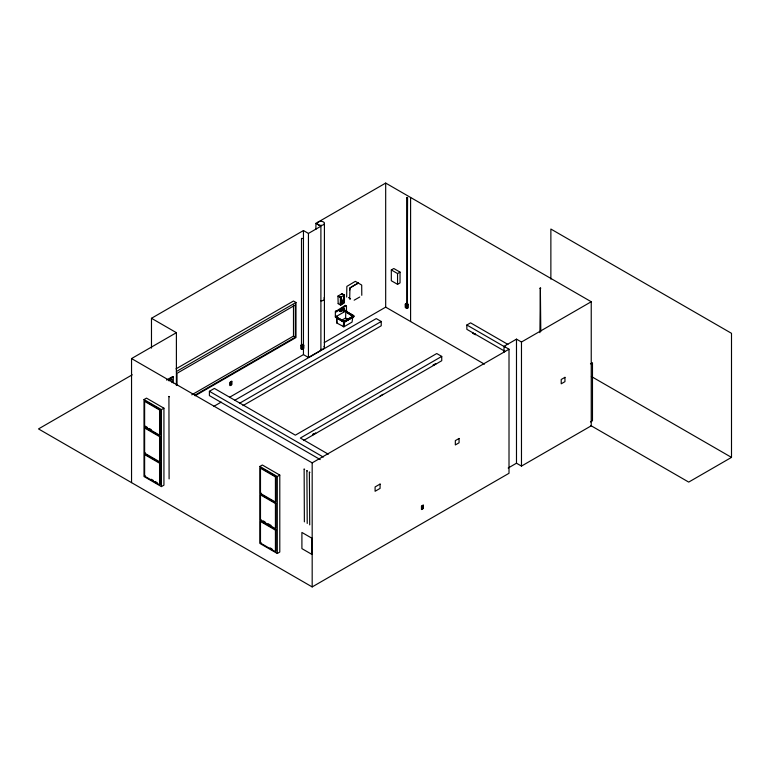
<?xml version="1.0" encoding="UTF-8"?>
<svg xmlns="http://www.w3.org/2000/svg" width="770" height="770" viewBox="0 0 770 770"><rect width="100%" height="100%" fill="white"/><g stroke="black" fill="none" stroke-linecap="round" stroke-linejoin="round"><path stroke-width="1.16" d="M361.784 295.314L361.708 285.073L355.326 281.348L346.847 286.401L346.654 297.037M344.132 295.199C344.902 300.079 340.658 305.834 340.686 297.162M343.786 297.875L343.074 300.464L344.363 295.112M343.786 297.201L343.978 295.285M341.197 304.728L341.197 304.593A1.704 0.963 -58.3 0 1 342.448 302.61A1.704 0.963 -58.3 0 1 343.622 303.207L343.333 303.524A30.656 17.806 -59.7 0 1 341.485 304.574L340.407 305.007L340.292 303.024A18.826 10.934 -59.7 0 0 344.373 300.695L344.45 300.781A18.826 10.934 -59.7 0 1 340.369 303.111L340.292 303.024M341.726 320.243L345.595 318.01L345.826 310.974L346.567 312.264M230.528 383.287L230.586 382.806M230.673 384.413L230.586 383.903M230.663 384.336L230.808 383.835M231.087 383.778L230.962 384.471L230.692 383.826L231.385 383.624L231.298 384.355L230.519 383.961L231.192 382.392M303.255 347.482L302.774 348.194M422.075 506.535C421.652 507.315 422.461 506.487 421.989 508.383M422.72 506.641L422.48 507.103M422.73 507.661L421.96 508.335L422.72 507.584M406.271 306.008L405.848 305.276M406.425 306.604L406.262 307.49L405.848 306.373M343.314 326.778L343.718 321.196L337.385 317.558L336.644 316.278L336.865 323.053L343.959 326.778L352.063 322.091L352.872 316.326L343.699 321.206M348.473 297.576L350.494 298.75L349.686 298.789L349.946 288.067L349.744 288.558M349.686 290.04L349.821 288.538M230.663 382.651L231.173 383.961M302.937 347.068L302.793 347.357M302.937 348.165L302.6 348.011M422.528 508.133L421.844 508.287M422.383 506.275C423.182 508.171 421.604 506.881 422.557 506.554M422.22 508.142L422.518 507.372M422.258 507.209L422.191 506.381L422.711 506.785M422.47 508.248L421.96 507.873M406.502 307.346C404.635 306.653 407.465 305.565 405.771 307.211M406.56 306.797L405.78 306.402L405.915 307.211M406.088 305.844L406.146 305.44M230.808 382.738L230.779 383.527L231.269 382.478M302.658 346.866L303.188 346.644L302.62 346.962L303.188 347.559M303.255 347.761L302.629 348.377M405.79 305.382C406.454 307.384 406.348 303.9 405.771 306.114M168.851 396.425L169.448 396.771M301.494 238.488L302.369 238.488L301.494 238.488L301.494 345.027L302.369 345.027L301.494 345.027M306.816 470.605L307.413 470.951M406.695 197.592L407.561 197.524L407.118 304.323L406.675 197.524L407.561 197.524M406.675 304.063L407.561 304.063M475.234 334.007L474.849 333.805M539.914 332.659L540.357 287.951L540.8 331.456M540.8 288.201L539.914 288.201M340.369 303.111L340.398 297.441L343.901 295.247M302.629 347.568L302.677 348.348M302.851 347.915L303.418 346.442M422.489 507.911L422.412 507.266M406.56 306.604L406.088 306.951M343.584 308.683L343.478 309.107M342.332 321.157L343.362 321.311M302.928 346.991L302.485 346.442L303.13 346.182L302.658 346.539L303.284 347.376M302.995 347.308L303.111 348.156M230.692 382.728C232.194 381.833 229.691 383.2 231.144 383.162M302.629 346.462L302.514 347.164M303.168 346.923L303.168 346.202M421.989 506.689L422.711 506.419M341.668 301.176L342.313 301.378L342.997 300.416M335.354 311.677L345.306 305.334L346.471 306.008L346.471 310.608L347.212 311.889L353.796 315.69L353.796 316.672L344.816 321.86L343.333 321.86L335.354 317.25L335.354 311.677L336.009 312.052L345.961 305.719M422.422 508.075L421.922 507.546L422.383 507.69M422.595 507.151L422.008 506.776M304.063 469.017L304.67 469.363M309.309 472.039L309.906 472.385M350.052 288.019L350.148 287.807A97.463 56.268 -60 0 1 358.291 283.1L358.425 283.11M350.109 287.942L350.167 287.884A97.116 56.075 -60 0 1 358.271 283.206L358.387 283.206M343.545 311.032L344.161 311.032L343.545 311.513M313.409 433.972L312.986 433.972M231.01 384.182L231.192 383.489M433.905 364.585L433.337 364.566M343.641 303.332L344.45 302.62L344.373 300.695M359.734 297.018L354.152 300.194M151.478 348.117L151.478 318.289L303.457 230.548L308.443 233.426L320.897 226.226L320.897 350.302L308.443 357.492L303.457 354.614L229.547 397.281M315.921 229.316L315.921 223.348L385.683 183.077L591.235 301.744L591.235 425.82L521.473 466.091L516.487 463.213L508.181 468.016M131.545 482.636L131.545 358.57L176.397 332.678L176.397 385.539M132.238 374.798L38.5 428.919L312.177 586.923L509.009 473.29L509.009 349.214L504.023 346.336L504.023 352.304M175.984 368.878L293.495 301.031L295.988 302.466L295.988 337.53L195.108 395.77M176.397 371.515L295.988 302.466M166.561 380.062L172.653 376.549L173.279 376.905L173.279 382.873M168.207 379.841L173.279 376.905M168.919 380.861L172.028 379.061L172.028 382.632M144 399.563L146.492 398.128L163.933 408.196L163.933 485.158L161.44 486.592L144 476.524L144 399.563L161.44 409.63L163.933 408.196M144.625 401.363L145.251 401.006L160.198 409.63L160.198 434.809L159.573 435.166L144.625 426.532L144.625 401.363L159.573 409.996L160.198 409.63M391.314 269.952L393.807 268.518L400.034 272.108L400.034 282.898L397.551 284.342L391.314 280.742L391.314 269.952L397.551 273.552L400.034 272.108M349.782 298.972L350.504 298.654M191.759 394.827L293.495 336.095L295.362 337.173L295.362 304.987L177.013 373.315L177.013 385.231M340.013 309.906L341.158 310.56M343.064 308.144L344.209 308.799M344.209 308.144C338.916 309.867 348.887 307.663 340.581 311.59L339.493 310.579L341.158 309.906M339.493 310.955L339.926 310.329L340.581 310.705M343.632 311.215L344.075 310.955L344.075 311.59L341.678 309.704L344.286 310.705L343.853 311.34M340.147 310.955L343.632 308.943M340.735 310.868L340.427 310.243M194.666 395.308L295.362 337.173M340.147 311.34L344.075 309.194M144.625 426.532L145.251 426.176L147.243 427.331M344.075 311.33L343.632 311.59L343.632 310.955M335.354 316.268L336.009 316.643L346.471 310.608L345.817 310.223M144.625 427.976L145.251 427.61L160.198 436.244L160.198 461.423L159.573 461.779L144.625 453.145L144.625 427.976L159.573 436.609L160.198 436.244M320.204 459.584L209.401 395.607L209.401 391.295L214.387 388.417L295.362 435.166L436.754 353.536L441.739 356.414L441.739 360.726L303.467 440.556M336.75 318.058L337.385 317.558M347.212 311.889L346.558 312.389L352.872 316.037M230.846 382.825L231.279 382.575L230.808 383.287M230.692 383.046L230.827 382.661M230.846 383.922L231.279 383.672L230.808 384.384M230.692 384.153L231.221 383.932L230.567 383.701L231.164 384.23L230.509 384.326M230.711 384.538L231.308 384.355M300.762 345.345L302.485 344.354L303.726 345.075L303.726 348.483L302.004 349.474L300.762 348.752L300.762 345.345L302.004 346.067L303.726 345.075M353.796 316.547L344.816 321.735L343.333 321.735L336.75 317.933L336.009 316.643M302.822 346.635L303.274 346.423L302.774 347.097M303.284 348.175L302.533 347.751M302.658 347.963L303.188 347.742M213.935 406.3L221.221 402.094M324.247 342.611L385.683 307.143L484.417 364.152M234.85 400.236L376.251 318.597L381.227 321.475L381.227 325.787L242.954 405.626M144.625 453.145L145.251 452.789M144.625 454.589L145.251 454.223L160.198 462.857L160.198 484.436L159.573 484.792L144.625 476.168L144.625 454.589L159.573 463.213L160.198 462.857M405.318 304.111L406.57 303.39L408.293 304.381L408.293 307.788L407.041 308.51L405.318 307.519L405.318 304.111L407.041 305.103L408.293 304.381M406.233 305.988L406.252 305.305M405.8 305.7L406.55 306.932M405.992 305.854L406.56 305.507M405.8 306.797L406.416 307.018L406.098 306.431M239.836 403.105L381.227 321.475M406.271 307.23L406.146 306.537M144.625 476.168L145.251 475.802M505.216 351.476L466.851 329.329L466.851 325.007L470.586 322.851L507.921 344.411M441.739 356.414L300.348 438.043L328.299 454.185M312.812 434.646L315.411 433.144M433.298 365.086L435.897 363.584M312.812 434.848L315.767 433.144M380.082 396.011L383.036 394.307M433.298 365.288L436.244 363.584M259.856 466.456L262.349 465.013L279.789 475.08L279.789 552.042L277.296 553.486L259.856 543.408L259.856 466.456L277.296 476.524L279.789 475.08M260.481 468.247L261.107 467.891L276.055 476.524L276.055 501.694L275.429 502.059L260.481 493.426L260.481 468.247L275.429 476.88L276.055 476.524M504.023 346.336L516.487 339.147L521.473 342.024L591.235 301.744M131.545 358.57L312.177 462.857L509.009 349.214M260.481 493.426L261.107 493.07M260.481 494.86L261.107 494.504L276.055 503.137L276.055 528.307L275.429 528.663L260.481 520.039L260.481 494.86L275.429 503.493L276.055 503.137M260.481 520.039L261.107 519.673M260.481 521.473L261.107 521.117L276.055 529.75L276.055 551.32L275.429 551.686L260.481 543.052L260.481 521.473L275.429 530.106L276.055 529.75M260.481 543.052L261.107 542.696M590.484 363.854L592.476 362.708L592.476 420.786L590.484 421.931M422.383 506.593L421.95 506.843L422.643 506.313M422.104 506.929L422.499 506.227M550.868 279.144L550.868 229.037L731.5 333.323L731.5 457.39L688.707 482.097L590.821 425.579M341.976 303.63L341.447 303.929L342.246 303.669M353.796 316.672L344.816 321.86M341.957 293.707L337.982 296.065L340.561 297.23M230.904 382.988L230.519 382.632M231.087 383.45L231.087 382.68M307.22 523.446L306.883 470.913M309.713 524.89L309.376 472.347M338.473 303.486A30.656 17.806 -59.7 0 1 338.165 303.63L340.561 305.036M342.169 321.494L343.362 321.263L342.169 321.311M304.381 521.858L304.14 469.325M342.169 321.263L343.362 321.446M591.35 376.482L731.5 457.39M315.921 223.348L320.897 226.226M466.851 325.007L505.216 347.164M472.838 333.035L475.436 334.536M472.491 333.035L475.436 334.738M405.8 305.421L406.108 306.152L405.963 305.334M338.165 303.63L337.972 296.094L340.369 297.528M342.544 308.818L344.075 309.569M342.544 309.194L343.199 309.194M345.817 311.205L353.796 315.815M346.558 312.264L352.872 316.451L344.431 321.321L337.404 317.683M344.286 311.08L342.111 309.444M341.678 309.704L344.075 311.215M339.493 310.579L340.581 311.205M335.864 310.791L336.519 311.167M345.595 318.01L348.377 319.598M302.485 346.673L303.111 346.972M302.6 346.914L303.111 347.058L303.091 346.298M151.478 318.289L176.397 332.678M230.663 383.45L231.221 383.739M422.191 507.478L422.22 508.267L422.316 507.709M209.401 391.295L323.313 457.062M149.236 428.476L151.228 429.631M263.099 520.828L265.092 521.983M268.085 523.706L271.069 525.429M151.228 479.258L153.22 480.403M155.213 481.558L157.205 482.713M270.078 547.874L272.07 549.02M344.45 300.781L344.45 295.199L341.851 293.726L344.257 295.131M341.572 301.012L340.773 297.663L340.744 298.635M169.102 478.901L168.919 396.733M421.844 507.189L422.143 506.41M343.69 308.683L343.584 309.319L343.478 308.481M343.94 311.263L343.776 311.282M340.638 310.454L340.581 311.59M340.638 311.08L340.735 310.243M336.634 316.268L336.875 323.044M340.764 297.028L340.85 297.711M521.473 342.024L521.473 466.091M516.487 339.147L516.487 463.213M422.383 507.372L422.47 508.325M410.593 197.457L410.593 321.533M407.041 305.103L407.041 308.51M397.551 273.552L397.551 284.342M385.683 183.077L385.683 307.143M343.545 303.39L343.545 303.255A1.598 0.924 -59.7 0 0 342.409 302.677A1.598 0.924 -59.7 0 0 341.274 304.545L341.274 304.689M324.42 223.348L324.42 347.424M312.177 462.857L312.177 586.923M308.443 233.426L308.443 357.492M303.457 230.548L303.457 345.066M303.457 348.646L303.457 354.614M302.899 346.404L302.937 347.193M302.004 346.067L302.004 349.474M293.495 305.103L293.495 336.095M277.296 476.524L277.296 553.486M275.429 476.88L275.429 502.059M275.429 503.493L275.429 528.663M275.429 530.106L275.429 551.686M230.933 382.594L230.942 383.364M230.933 383.691L230.942 384.461M161.44 409.63L161.44 486.592M159.573 409.996L159.573 435.166M159.573 436.609L159.573 461.779M159.573 463.213L159.573 484.792M323.949 346.404A3.523 2.031 0 0 1 320.897 349.455M323.949 297.855A3.523 2.031 0 0 1 320.897 300.906M344.431 321.196L343.94 326.769L344.44 321.206M231.76 381.256L230.037 382.257L230.037 385.664L231.76 384.663L231.76 381.256M231.587 381.564L230.211 382.353L230.211 385.356L231.587 384.567L231.587 381.564M303.553 345.374L302.177 346.163L302.177 349.176L303.553 348.377L303.553 345.374M380.072 484.07L375.096 486.948L375.096 491.27L380.072 488.392L380.072 484.07M459.064 438.467L455.33 440.632L455.33 444.945L459.064 442.789L459.064 438.467M564.949 377.339L561.215 379.494L561.215 383.807L564.949 381.65L564.949 377.339M423.192 505.149L421.469 506.15L421.469 509.557L423.192 508.556L423.192 505.149M423.019 505.457L421.642 506.246L421.642 509.249L423.019 508.46L423.019 505.457M406.868 305.199L405.492 304.41L405.492 307.413L406.868 308.212L406.868 305.199M311.869 538.201L301.907 532.445L301.907 548.625L311.869 554.381L311.869 538.201M318.405 224.792A3.523 2.031 0 0 0 324.305 223.877A3.523 2.031 0 0 0 319.993 221.385A3.523 2.031 0 0 0 318.405 224.792"/></g></svg>
